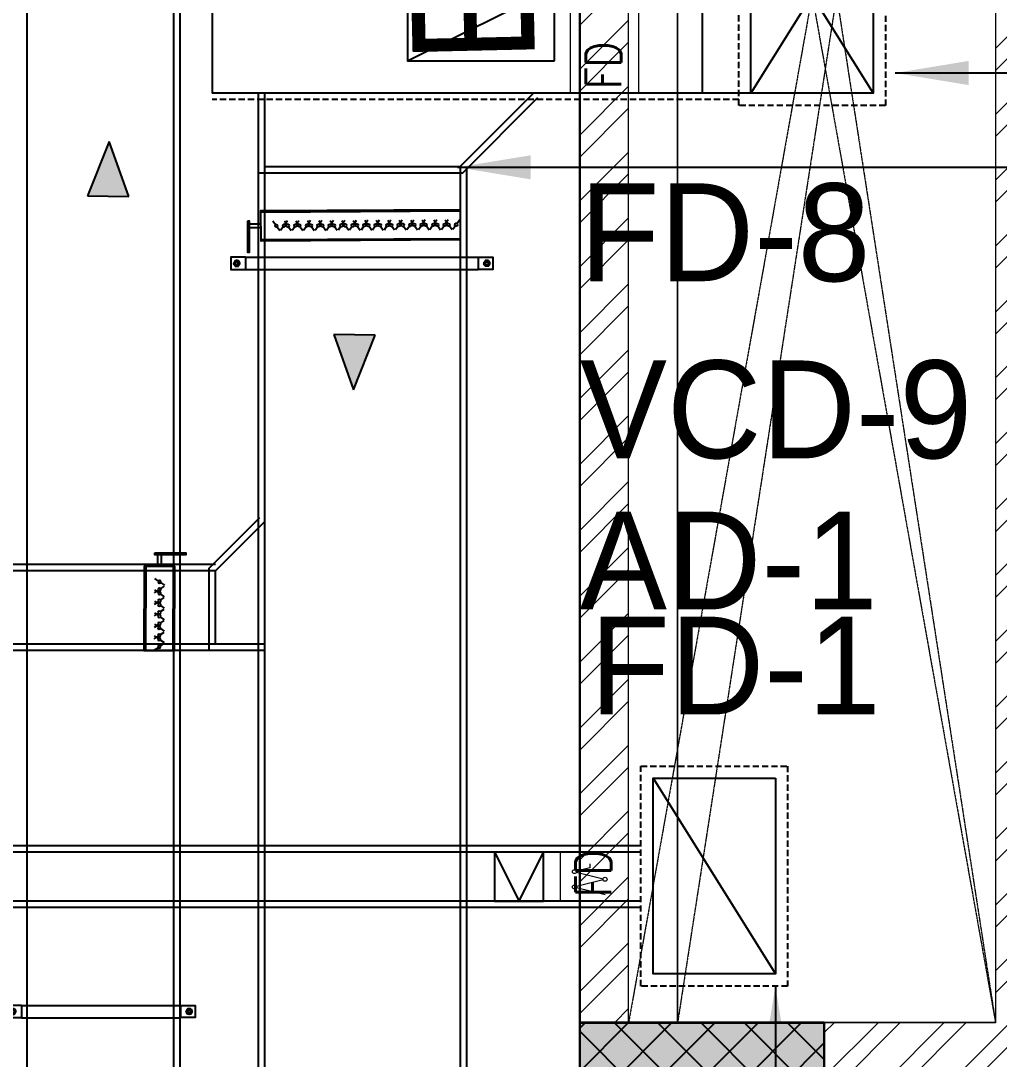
# Model space of a CAD drawing. Header units: millimetres. Extents: x -9226 to 166212, y -13 to 97274.
# Drawn here: x 38507 to 40508, y 29005 to 31128 of the extents above; entities that cross this region are included whole.
import ezdxf
from ezdxf.enums import TextEntityAlignment as Align

# ---------------------------------------------------------------- set-up
doc = ezdxf.new("R2010")
doc.units = ezdxf.units.MM
for name, pattern in [('01-AT-PLA Floor Plans$0$DASHED', [19.05, 12.7, -6.35]), ('23491-XR-AR-2ND FLOOR PLAN$0$HIDDEN', [9.525, 6.35, -3.175]), ('HIDDEN', [9.525, 6.35, -3.175])]:
    doc.linetypes.add(name, pattern=pattern)
doc.layers.get('0').update_dxf_attribs({"color": 8})
for name, color, linetype in [('-EAD', 30, 'Continuous'), ('05 - 2ND - 3RD COLUMNS LAYOUT$0$23491-A-XR-GROUND TO PODIUM 3-COL$0$COLUMN', 8, 'Continuous'), ('05 - 2ND - 3RD COLUMNS LAYOUT$0$23491-A-XR-GROUND TO PODIUM 3-COL$0$HATCH', 8, 'Continuous'), ('1.INS', 8, 'Continuous'), ('1.STR', 8, 'Continuous'), ('1.support 2', 7, 'Continuous'), ('23491-GN-XR-PLOT LIMIT$0$ARCADE', 8, 'Continuous'), ('23491-GN-XR-PLOT LIMIT$0$RETAIL', 8, 'Continuous'), ('cloud', 15, 'Continuous'), ('EAD', 30, 'Continuous'), ('ETA-AC-SUPPORT', 25, 'Continuous'), ('FAD', 3, 'Continuous'), ('GED', 6, 'Continuous'), ('IZ-AC-VCD', 4, 'Continuous'), ('LETER LINE', 7, 'Continuous'), ('VCD SHE', 7, 'Continuous')]:
    doc.layers.add(name, color=color, linetype=linetype)
for name, color, linetype, lineweight in [('1.XREF', 8, 'Continuous', 9), ('23491-XR-AR-2ND FLOOR PLAN$0$23491-XR-AR-2ND FLOOR PLAN$0$23491-XR-AR-TYP-FLOOR$0$A-WALL-PATT', 8, 'Continuous', 5), ('23491-XR-AR-2ND FLOOR PLAN$0$A-FLOR-OVHD', 8, '23491-XR-AR-2ND FLOOR PLAN$0$HIDDEN', 15), ('23491-XR-AR-2ND FLOOR PLAN$0$A-WALL', 8, 'Continuous', 30), ('23491-XR-AR-2ND FLOOR PLAN$0$A-WALL-CAVI', 8, 'Continuous', 15), ('A-ANNO-DIMS', 8, 'Continuous', 9), ('A-FLOR-OVHD', 15, 'HIDDEN', 15), ('A-WALL-CAVI', 15, 'Continuous', 15), ('HVAC-VOL-SPD-S01-M-01-0400 R-01$0$HVAC-VOL-SPD-S01-M-01-0400 R-01$0$000-VL-M-FD', 20, 'Continuous', 20), ('MH BEAM', 15, 'Continuous', 0), ('MH DIM', 15, 'Continuous', 0), ('MH TEXT2', 7, 'Continuous', 0)]:
    doc.layers.add(name, color=color, linetype=linetype, lineweight=lineweight)
doc.styles.add('HVAC-VOL-SPD-S01-M-01-0400 R-01$0$HVAC-VOL-SPD-S01-M-01-0400 R-01$0$ROMANS', font='romans.shx', dxfattribs={"width": 0.75})
doc.styles.add('NOUSHAD', font='swissc.ttf')
doc.styles.add('ROMANS', font='isocp.shx', dxfattribs={"width": 0.8})
doc.styles.add('SDC-TEXT-ARB', font='sdc-arb.shx', dxfattribs={"height": 0.5})
doc.styles.get("Standard").update_dxf_attribs({"font": 'romans.shx', "height": 200})
doc.dimstyles.new('ISO-25', dxfattribs={"dimtxt": 200, "dimasz": 150, "dimexe": 1.25, "dimexo": 0.625, "dimgap": 1, "dimtad": 1, "dimtoh": 1, "dimdec": 0, "dimrnd": 5, "dimtxsty": 'Standard', "dimcen": 2.5, "dimclrd": 256, "dimclre": 256, "dimclrt": 7, "dimadec": 0, "dimazin": 0, "dimtfac": 1, "dimtdec": 0, "dimtix": 1, "dimtmove": 2, "dimatfit": 3, "dimfxl": 1, "dimarcsym": 1})
doc.dimstyles.new('JSE', dxfattribs={"dimtxt": 50, "dimasz": 150, "dimexe": 0.18, "dimexo": 0.0625, "dimgap": 50, "dimtad": 0, "dimdec": 0, "dimrnd": 5, "dimzin": 0, "dimdsep": 46, "dimtxsty": 'ROMANS', "dimcen": 0.09, "dimclrd": 7, "dimclre": 7, "dimclrt": 7, "dimadec": 0, "dimazin": 0, "dimtfac": 1, "dimtdec": 0, "dimtofl": 0, "dimtmove": 0, "dimatfit": 3, "dimfxl": 1, "dimtolj": 1, "dimtzin": 0, "dimarcsym": 1})

# ---------------------------------------------------------------- blocks, each defined once
blk = doc.blocks.new('23491-GN-XR-PLOT LIMIT')
at = {"layer": '23491-GN-XR-PLOT LIMIT$0$ARCADE', "color": 8}
blk.add_lwpolyline([(48271.7, 23525.6, 0.000496), (5000, 16088.4), (5000, 11014.2, -0.000526), (50902.2, 18902.5), (55000, 23715.1), (55000, 82243.6), (50763.6, 86480), (9264.6, 86480), (5000, 82215.4), (5000, 81480), (48692.6, 81480), (50500, 80172.6), (50500, 25555.4)], format="xyb", close=True, dxfattribs=at)
at = {"layer": '23491-GN-XR-PLOT LIMIT$0$RETAIL', "color": 8}
blk.add_lwpolyline([(48271.7, 23525.6), (50500, 25555.4), (50500, 80172.6), (48692.6, 81480), (5000, 81480), (5000, 71480), (40000, 71480), (40000, 32256.2, 0.000401), (5000, 26236.7), (5000, 16088.4, -0.000496)], format="xyb", close=True, dxfattribs=at)
blk = doc.blocks.new('23491-XR-AR-2ND FLOOR PLAN')
at = {"layer": '23491-XR-AR-2ND FLOOR PLAN$0$23491-XR-AR-2ND FLOOR PLAN$0$23491-XR-AR-TYP-FLOOR$0$A-WALL-PATT'}
h = blk.add_hatch(dxfattribs=at)
h.set_pattern_fill('ANSI32', color=8, scale=10)
h.paths.add_polyline_path([(42059.9, 35180), (43600, 35180), (43600, 35080), (43129, 35080), (43129, 34080), (42529, 34080), (42529, 32580), (42429, 32580), (42429, 33330), (41550, 33330), (41450, 33280), (40500, 33280), (39750, 33280), (39750, 29080), (39650, 29080), (39650, 33430), (42428.9, 33429.7), (42428.9, 34180), (43029, 34180), (43029, 35079.9), (42059.9, 35079.9)])
h = blk.add_hatch(dxfattribs=at)
h.set_pattern_fill('ANSI32', color=8, scale=10)
h.set_pattern_definition([(45, (-457312.73, 563742.86), (-67.351921, 67.351921), []), (45, (-457267.83, 563742.86), (-67.351921, 67.351921), [])])
h.paths.add_polyline_path([(47000, 31080), (47000, 31280), (40650, 31280), (40650, 33280), (40500, 33280), (40500, 29080), (40650, 29080), (40650, 31080)])
h = blk.add_hatch(dxfattribs=at)
h.set_pattern_fill('ANSI32', color=8, scale=10)
h.paths.add_polyline_path([(42059.9, 27280), (43029, 27280.1), (43029, 28180), (42429, 28180), (42429, 28930), (40150, 28930), (40150, 29080), (40500, 29080), (41450, 29080), (41550, 29030), (42429, 29030), (42429, 29780), (42529, 29780), (42529, 28280), (43129, 28280), (43129, 27280), (43600, 27280), (43600, 27180), (42059.9, 27180)])
at = {"layer": '23491-XR-AR-2ND FLOOR PLAN$0$A-FLOR-OVHD', "color": 8, "ltscale": 0.1}
for p, q in [((40500, 33280), (39750, 29080)), ((39750, 33280), (40500, 29080))]:
    blk.add_line(p, q, dxfattribs=at)
at = {"layer": '23491-XR-AR-2ND FLOOR PLAN$0$A-WALL', "color": 8}
blk.add_lwpolyline([(39850, 27080), (39850, 27080), (39650, 27080), (39650, 35280), (39850, 35280), (39850, 33430)], dxfattribs=at)
at = {"layer": '23491-XR-AR-2ND FLOOR PLAN$0$A-WALL-CAVI', "color": 8}
blk.add_lwpolyline([(40500, 29080), (39750, 29080), (39750, 33280), (40500, 33280)], close=True, dxfattribs=at)
blk.add_blockref('23491-GN-XR-PLOT LIMIT', (0, 0), dxfattribs=at)
blk = doc.blocks.new('05 - 2ND - 3RD COLUMNS LAYOUT')
at = {"layer": '05 - 2ND - 3RD COLUMNS LAYOUT$0$23491-A-XR-GROUND TO PODIUM 3-COL$0$HATCH'}
h = blk.add_hatch(color=256, dxfattribs=at)
h.dxf.hatch_style = 1
h.paths.add_polyline_path([(39649.9, 27079.8), (40149.9, 27079.8), (40149.9, 29079.8), (39649.9, 29079.8)])
at = {"layer": '05 - 2ND - 3RD COLUMNS LAYOUT$0$23491-A-XR-GROUND TO PODIUM 3-COL$0$COLUMN', "lineweight": 30, "elevation": 0}
blk.add_lwpolyline([(39649.9, 27079.8), (40149.9, 27079.8), (40149.9, 29079.8), (39649.9, 29079.8)], close=True, dxfattribs=at)
blk = doc.blocks.new('XREF')
at = {"layer": 'A-ANNO-DIMS', "color": 8}
blk.add_blockref('23491-XR-AR-2ND FLOOR PLAN', (0, 0), dxfattribs=at)
at = {"layer": 'A-ANNO-DIMS'}
blk.add_blockref('05 - 2ND - 3RD COLUMNS LAYOUT', (0, 0), dxfattribs=at)
blk = doc.blocks.new('I LOVE U05 - 2ND - 3RD COLUMNS LAYOUT$0$1-3 WALLS')
at = {"layer": '05 - 2ND - 3RD COLUMNS LAYOUT$0$23491-A-XR-GROUND TO PODIUM 3-COL$0$HATCH'}
h = blk.add_hatch(dxfattribs=at)
h.set_pattern_fill('ANSI37', color=15, scale=500)
h.set_pattern_definition([(45, (68770.89, -108687.805), (-44.194174, 44.194174), []), (135, (68770.89, -108687.805), (-44.194174, -44.194174), [])])
h.paths.add_polyline_path([(41256, 28173.4), (41756, 28173.4), (41756, 30173.4), (41256, 30173.4)])
at = {"layer": '05 - 2ND - 3RD COLUMNS LAYOUT$0$23491-A-XR-GROUND TO PODIUM 3-COL$0$COLUMN', "color": 15, "lineweight": 30, "elevation": 0}
blk.add_lwpolyline([(41256, 28173.4), (41756, 28173.4), (41756, 30173.4), (41256, 30173.4)], close=True, dxfattribs=at)
blk = doc.blocks.new('I LOVE U05 - 2ND - 3RD COLUMNS LAYOUT')
at = {"color": 15}
blk.add_blockref('I LOVE U05 - 2ND - 3RD COLUMNS LAYOUT$0$1-3 WALLS', (0, 0), dxfattribs=at)
blk = doc.blocks.new('I LOVE UA$C815f66f9')
at = {"layer": 'A-FLOR-OVHD', "ltscale": 0.1}
for p, q in [((40500, 33280), (39850, 29080)), ((39850, 33280), (40500, 29080))]:
    blk.add_line(p, q, dxfattribs=at)
at = {"layer": 'A-WALL-CAVI'}
blk.add_lwpolyline([(40500, 29080), (39850, 29080), (39850, 33280), (40500, 33280)], close=True, dxfattribs=at)
blk = doc.blocks.new('I LOVE USTR')
at = {"layer": 'MH BEAM', "ltscale": 5, "elevation": 0.1}
blk.add_lwpolyline([(39650, 33430), (39850, 33430), (39850, 29080), (39650, 29080)], close=True, dxfattribs=at)
at = {"layer": 'MH DIM', "color": 15}
blk.add_blockref('I LOVE U05 - 2ND - 3RD COLUMNS LAYOUT', (-1606, -1093.4, 0), dxfattribs=at)
at = {"layer": 'MH DIM', "color": 7}
blk.add_blockref('I LOVE UA$C815f66f9', (0, 0), dxfattribs=at)
at = {"layer": 'MH TEXT2', "style": 'NOUSHAD'}
blk.add_text('B1', height=250, rotation=91.2903, dxfattribs=at).set_placement((39558.7, 31046.6))
blk = doc.blocks.new('A$C32d94600')
at = {"layer": 'cloud', "color": 15}
blk.add_blockref('I LOVE USTR', (-5100, -86375.9, 0), dxfattribs=at)
blk = doc.blocks.new('*U249')
at = {"layer": 'IZ-AC-VCD', "color": 5, "extrusion": (0, 0, -1)}
for p, q in [((41.5, 417.5), (41.5, 366.7)), ((58.5, 366.7), (58.5, 417.5))]:
    blk.add_line(p, q, dxfattribs=at)
at = {"layer": 'IZ-AC-VCD', "color": 5}
for p, q in [((-10, 366.7), (-10, 0)), ((110, 366.7), (110, 0))]:
    blk.add_line(p, q, dxfattribs=at)
for points in [[(29.2, 425.9), (165.1, 425.9), (165.1, 417.5), (29.2, 417.5)], [(-16.7, 0), (116.7, 0), (116.7, 366.7), (-16.7, 366.7)]]:
    blk.add_lwpolyline(points, close=True, dxfattribs=at)
at = {"layer": 'IZ-AC-VCD', "color": 7, "extrusion": (0, 0, -1)}
for points in [[(-28.6, 314.9), (-45.1, 303.4)], [(-54.9, 296.6), (-71.4, 285.1)], [(-54.9, 270.1), (-71.4, 281.5)], [(-28.6, 264.9), (-45.1, 253.4)], [(-28.6, 251.8), (-45.1, 263.2)], [(-54.9, 246.6), (-71.4, 235.1)], [(-54.9, 220.1), (-71.4, 231.5)], [(-28.6, 214.9), (-45.1, 203.4)], [(-28.6, 201.8), (-45.1, 213.2)], [(-54.9, 196.6), (-71.4, 185.1)], [(-54.9, 170.1), (-71.4, 181.5)], [(-28.6, 164.9), (-45.1, 153.4)], [(-28.6, 151.8), (-45.1, 163.2)], [(-54.9, 146.6), (-71.4, 135.1)], [(-28.6, 114.9), (-45.1, 103.4)], [(-28.6, 101.8), (-45.1, 113.2)], [(-54.9, 120.1), (-71.4, 131.5)], [(-54.9, 96.6), (-71.4, 85.1)], [(-28.6, 64.9), (-45.1, 53.4)], [(-28.6, 51.8), (-45.1, 63.2)], [(-54.9, 70.1), (-71.4, 81.5)], [(-54.9, 46.6), (-71.4, 35.1)], [(-28.6, 1.8), (-45.1, 13.2)], [(-54.9, 20.1), (-71.4, 31.5)]]:
    blk.add_lwpolyline(points, dxfattribs=at)
for centre in [(-50, 300), (-50, 266.7), (-50, 250), (-50, 216.7), (-50, 200), (-50, 166.7), (-50, 150), (-50, 116.7), (-50, 100), (-50, 66.7), (-50, 50), (-50, 16.7)]:
    blk.add_circle(centre, 6, dxfattribs=at)
blk = doc.blocks.new('*U255')
at = {"layer": 'IZ-AC-VCD', "color": 5, "extrusion": (0, 0, -1)}
for p, q in [((41.5, 917.5), (41.5, 866.7)), ((58.5, 866.7), (58.5, 917.5))]:
    blk.add_line(p, q, dxfattribs=at)
at = {"layer": 'IZ-AC-VCD', "color": 5}
for p, q in [((-10, 866.7), (-10, 0)), ((110, 866.7), (110, 0))]:
    blk.add_line(p, q, dxfattribs=at)
for points in [[(29.2, 925.9), (165.1, 925.9), (165.1, 917.5), (29.2, 917.5)], [(-16.7, 0), (116.7, 0), (116.7, 866.7), (-16.7, 866.7)]]:
    blk.add_lwpolyline(points, close=True, dxfattribs=at)
at = {"layer": 'IZ-AC-VCD', "color": 7, "extrusion": (0, 0, -1)}
for points in [[(-28.6, 814.9), (-45.1, 803.4)], [(-54.9, 796.6), (-71.4, 785.1)], [(-54.9, 770.1), (-71.4, 781.5)], [(-28.6, 764.9), (-45.1, 753.4)], [(-28.6, 751.8), (-45.1, 763.2)], [(-54.9, 746.6), (-71.4, 735.1)], [(-54.9, 720.1), (-71.4, 731.5)], [(-28.6, 714.9), (-45.1, 703.4)], [(-28.6, 701.8), (-45.1, 713.2)], [(-54.9, 696.6), (-71.4, 685.1)], [(-54.9, 670.1), (-71.4, 681.5)], [(-28.6, 664.9), (-45.1, 653.4)], [(-28.6, 651.8), (-45.1, 663.2)], [(-54.9, 646.6), (-71.4, 635.1)], [(-28.6, 614.9), (-45.1, 603.4)], [(-28.6, 601.8), (-45.1, 613.2)], [(-54.9, 620.1), (-71.4, 631.5)], [(-54.9, 596.6), (-71.4, 585.1)], [(-28.6, 564.9), (-45.1, 553.4)], [(-28.6, 551.8), (-45.1, 563.2)], [(-54.9, 570.1), (-71.4, 581.5)], [(-54.9, 546.6), (-71.4, 535.1)], [(-28.6, 514.9), (-45.1, 503.4)], [(-28.6, 501.8), (-45.1, 513.2)], [(-54.9, 520.1), (-71.4, 531.5)], [(-28.6, 464.9), (-45.1, 453.4)], [(-28.6, 451.8), (-45.1, 463.2)], [(-54.9, 496.6), (-71.4, 485.1)], [(-54.9, 470.1), (-71.4, 481.5)], [(-28.6, 414.9), (-45.1, 403.4)], [(-28.6, 401.8), (-45.1, 413.2)], [(-54.9, 446.6), (-71.4, 435.1)], [(-54.9, 420.1), (-71.4, 431.5)], [(-28.6, 364.9), (-45.1, 353.4)], [(-28.6, 351.8), (-45.1, 363.2)], [(-54.9, 396.6), (-71.4, 385.1)], [(-54.9, 370.1), (-71.4, 381.5)], [(-54.9, 346.6), (-71.4, 335.1)], [(-54.9, 320.1), (-71.4, 331.5)], [(-28.6, 314.9), (-45.1, 303.4)], [(-28.6, 301.8), (-45.1, 313.2)], [(-54.9, 296.6), (-71.4, 285.1)], [(-54.9, 270.1), (-71.4, 281.5)], [(-28.6, 264.9), (-45.1, 253.4)], [(-28.6, 251.8), (-45.1, 263.2)], [(-54.9, 246.6), (-71.4, 235.1)], [(-54.9, 220.1), (-71.4, 231.5)], [(-28.6, 214.9), (-45.1, 203.4)], [(-28.6, 201.8), (-45.1, 213.2)], [(-54.9, 196.6), (-71.4, 185.1)], [(-54.9, 170.1), (-71.4, 181.5)], [(-28.6, 164.9), (-45.1, 153.4)], [(-28.6, 151.8), (-45.1, 163.2)], [(-54.9, 146.6), (-71.4, 135.1)], [(-28.6, 114.9), (-45.1, 103.4)], [(-28.6, 101.8), (-45.1, 113.2)], [(-54.9, 120.1), (-71.4, 131.5)], [(-54.9, 96.6), (-71.4, 85.1)], [(-28.6, 64.9), (-45.1, 53.4)], [(-28.6, 51.8), (-45.1, 63.2)], [(-54.9, 70.1), (-71.4, 81.5)], [(-54.9, 46.6), (-71.4, 35.1)], [(-28.6, 1.8), (-45.1, 13.2)], [(-54.9, 20.1), (-71.4, 31.5)]]:
    blk.add_lwpolyline(points, dxfattribs=at)
for centre in [(-50, 800), (-50, 766.7), (-50, 750), (-50, 716.7), (-50, 700), (-50, 666.7), (-50, 650), (-50, 616.7), (-50, 600), (-50, 566.7), (-50, 550), (-50, 516.7), (-50, 500), (-50, 466.7), (-50, 450), (-50, 416.7), (-50, 400), (-50, 366.7), (-50, 350), (-50, 316.7), (-50, 300), (-50, 266.7), (-50, 250), (-50, 216.7), (-50, 200), (-50, 166.7), (-50, 150), (-50, 116.7), (-50, 100), (-50, 66.7), (-50, 50), (-50, 16.7)]:
    blk.add_circle(centre, 6, dxfattribs=at)
blk = doc.blocks.new('*U265')
at = {"layer": 'HVAC-VOL-SPD-S01-M-01-0400 R-01$0$HVAC-VOL-SPD-S01-M-01-0400 R-01$0$000-VL-M-FD'}
for p, q in [((228, 106.6), (213.4, 48.1)), ((243.7, 52.1), (230.1, 106.6)), ((259.3, 106.6), (245.7, 52.1)), ((268.2, 79.4), (261.3, 106.6)), ((276, 79.4), (268.2, 79.4))]:
    blk.add_line(p, q, dxfattribs=at)
blk.add_lwpolyline([(-100, 140), (-100, 0), (300, 0), (300, 140)], close=True, dxfattribs=at)
for centre in [(229, 110.7), (260.3, 110.7), (244.7, 48.1)]:
    blk.add_circle(centre, 4.17, dxfattribs=at)
at = {"layer": 'HVAC-VOL-SPD-S01-M-01-0400 R-01$0$HVAC-VOL-SPD-S01-M-01-0400 R-01$0$000-VL-M-FD', "style": 'HVAC-VOL-SPD-S01-M-01-0400 R-01$0$HVAC-VOL-SPD-S01-M-01-0400 R-01$0$ROMANS', "width": 0.8}
blk.add_text('FD', height=72.53, rotation=360, dxfattribs=at).set_placement((-91.9, 72.2), align=Align.MIDDLE_LEFT)
blk = doc.blocks.new('*U266')
at = {"layer": 'HVAC-VOL-SPD-S01-M-01-0400 R-01$0$HVAC-VOL-SPD-S01-M-01-0400 R-01$0$000-VL-M-FD'}
for p, q in [((228, 106.6), (213.4, 48.1)), ((243.7, 52.1), (230.1, 106.6)), ((259.3, 106.6), (245.7, 52.1)), ((268.2, 79.4), (261.3, 106.6)), ((276, 79.4), (268.2, 79.4))]:
    blk.add_line(p, q, dxfattribs=at)
blk.add_lwpolyline([(200, 140), (200, 0), (300, 0), (300, 140)], close=True, dxfattribs=at)
for centre in [(229, 110.7), (260.3, 110.7), (244.7, 48.1)]:
    blk.add_circle(centre, 4.17, dxfattribs=at)
at = {"layer": 'HVAC-VOL-SPD-S01-M-01-0400 R-01$0$HVAC-VOL-SPD-S01-M-01-0400 R-01$0$000-VL-M-FD', "style": 'HVAC-VOL-SPD-S01-M-01-0400 R-01$0$HVAC-VOL-SPD-S01-M-01-0400 R-01$0$ROMANS', "width": 0.8}
blk.add_text('FD', height=72.53, rotation=360, dxfattribs=at).set_placement((208.1, 72.2), align=Align.MIDDLE_LEFT)
blk = doc.blocks.new('HVAC-VOL-SPD-S01-M-01-0400 R-01$0$HVAC-VOL-SPD-S01-M-01-0400 R-01$0$A$C2F9C6816')
blk.add_hatch(color=256).paths.add_polyline_path([(-198.8, -78.6), (-398.8, -153.6), (-198.8, -228.6)])
for p, q in [((-198.8, -78.6), (-398.8, -153.6)), ((-198.8, -228.6), (-198.8, -78.6)), ((-398.8, -153.6), (-198.8, -228.6))]:
    blk.add_line(p, q)
blk = doc.blocks.new('t')
at = {"layer": 'ETA-AC-SUPPORT', "color": 7, "linetype": 'HIDDEN', "ltscale": 0.3, "extrusion": (2.40653e-07, 5.25136e-08, 1)}
for p, q in [((4429.3, -9484.4, 0), (4379.3, -9484.4, 0)), ((4392.9, -9513, 0), (4404.3, -9506.4, 0)), ((4392.9, -9526.2, 0), (4392.9, -9513, 0)), ((4392.9, -9526.2, 0), (4404.3, -9532.9, 0)), ((4415.8, -9513, 0), (4404.3, -9506.4, 0)), ((4415.8, -9526.2, 0), (4404.3, -9532.9, 0)), ((4415.8, -9526.2, 0), (4415.8, -9513, 0))]:
    blk.add_line(p, q, dxfattribs=at)
at = {"layer": 'ETA-AC-SUPPORT', "color": 7, "linetype": 'Continuous', "ltscale": 0.3, "extrusion": (2.40653e-07, 5.25136e-08, 1), "elevation": 0}
blk.add_lwpolyline([(4429.3, -9484.4), (4429.3, -9543.9), (4379.3, -9543.9), (4379.3, -9484.4)], dxfattribs=at)
at = {"layer": 'ETA-AC-SUPPORT', "color": 7, "linetype": 'HIDDEN', "ltscale": 0.3, "extrusion": (2.40653e-07, 5.25136e-08, 1)}
for radius in [11.5, 6]:
    blk.add_circle((4404.3, -9519.6, 0), radius, dxfattribs=at)
blk = doc.blocks.new('*U559')
at = {"layer": 'ETA-AC-SUPPORT', "color": 7, "linetype": 'Continuous', "ltscale": 0.3, "extrusion": (2.40653e-07, 5.25136e-08, 1)}
for p, q in [((4404.3, -9039, 0), (4404.3, -9514.1, 0)), ((4429.3, -9039, 0), (4429.3, -9514.1, 0))]:
    blk.add_line(p, q, dxfattribs=at)
at = {"color": 7, "linetype": 'Continuous', "xscale": -0.5, "yscale": 0.5, "zscale": 0.5, "rotation": 180}
blk.add_blockref('t', (2214.7, -13781.2, 0), dxfattribs=at)
at = {"color": 7, "linetype": 'Continuous', "xscale": 0.5, "yscale": 0.5, "zscale": 0.5}
blk.add_blockref('t', (2214.7, -4771.9, 0), dxfattribs=at)
blk = doc.blocks.new('*U555')
at = {"layer": 'ETA-AC-SUPPORT', "color": 7, "linetype": 'Continuous', "ltscale": 0.3, "extrusion": (2.40653e-07, 5.25136e-08, 1)}
for p, q in [((4404.3, -9189.6, 0), (4404.3, -9514.1, 0)), ((4429.3, -9189.6, 0), (4429.3, -9514.1, 0))]:
    blk.add_line(p, q, dxfattribs=at)
at = {"color": 7, "linetype": 'Continuous', "xscale": -0.5, "yscale": 0.5, "zscale": 0.5, "rotation": 180}
blk.add_blockref('t', (2214.7, -13931.8, 0), dxfattribs=at)
at = {"color": 7, "linetype": 'Continuous', "xscale": 0.5, "yscale": 0.5, "zscale": 0.5}
blk.add_blockref('t', (2214.7, -4771.9, 0), dxfattribs=at)
blk = doc.blocks.new('SWGFE')
at = {"layer": 'VCD SHE'}
blk.add_lwpolyline([(39462.2, 29365.2), (39562.2, 29365.2), (39562.2, 29465.2), (39462.2, 29465.2)], close=True, dxfattribs=at)
blk.add_lwpolyline([(39462.2, 29465.2), (39512.2, 29365.2), (39562.2, 29465.2)], dxfattribs=at)
blk = doc.blocks.new('AD-01')
at = {"layer": 'VCD SHE'}
blk.add_lwpolyline([(62669, 57326.1), (62819, 57326.1), (62819, 57476.1), (62669, 57476.1)], close=True, dxfattribs=at)
blk.add_lwpolyline([(62669, 57476.1), (62744, 57326.1), (62819, 57476.1)], dxfattribs=at)

msp = doc.modelspace()

# ---------------------------------------------------------------- block references
at = {"layer": '1.STR'}
msp.add_blockref('A$C32d94600', (5100, 86375.3), dxfattribs=at)

# ---------------------------------------------------------------- next in the draw order: block references
at = {"layer": '1.XREF'}
msp.add_blockref('XREF', (0, 0), dxfattribs=at)

# ---------------------------------------------------------------- next in the draw order: linework, layer by layer
at = {"layer": '1.INS', "elevation": 0}
for points in [[(38832.7, 32296.1), (38832.7, 23912.2)], [(38992.4, 30980), (38992.4, 30817), (39410.8, 30817), (39564.6, 30970.8)], [(38992.4, 30980), (38992.4, 26373.4)], [(39418.4, 30830), (39418.4, 26373.4)], [(39005.4, 29840.4), (38892.4, 29840.4), (38892.4, 30008.8), (38996.2, 30112.6)], [(38905.4, 30016.4), (38069.9, 30016.4)], [(38905.4, 29840.4), (38069.9, 29840.4)], [(39775, 29441.2), (29750.7, 29441.2)], [(39775, 29315.2), (29750.7, 29315.2)]]:
    msp.add_lwpolyline(points, dxfattribs=at)
at = {"layer": '1.INS', "linetype": '01-AT-PLA Floor Plans$0$DASHED', "elevation": 0}
for points in [[(39975, 31405), (40275, 31405), (40275, 30955), (39975, 30955)], [(40075, 29604.4), (40075, 29154.4), (39775, 29154.4), (39775, 29604.4)]]:
    msp.add_lwpolyline(points, close=True, dxfattribs=at)
msp.add_lwpolyline([(39975, 30967), (38899, 30967)], dxfattribs=at)
at = {"layer": 'EAD', "elevation": 0}
for points in [[(38519.7, 32301.5), (38519.7, 26124)], [(38819.7, 32301.5), (38819.7, 23912.2)]]:
    msp.add_lwpolyline(points, dxfattribs=at)
at = {"layer": 'FAD', "linetype": 'Continuous', "elevation": 0}
for points in [[(38899, 31380), (38899, 30980)], [(39900, 31380), (39900, 30980)], [(40000, 31380), (40250, 31380), (40250, 30980), (40000, 30980), (40000, 31380)], [(40250, 31380), (40000, 30980)], [(40000, 31380), (40250, 30980)], [(40000, 30980), (38899, 30980)]]:
    msp.add_lwpolyline(points, dxfattribs=at)
at = {"layer": 'FAD', "elevation": 0}
for points in [[(39005.4, 30980), (39005.4, 26373.4)], [(39005.4, 30980), (39005.4, 30830), (39405.4, 30830), (39555.4, 30980)], [(39405.4, 30830), (39405.4, 26373.4)], [(39005.4, 29853.4), (38905.4, 29853.4), (38905.4, 30003.4), (39005.4, 30103.4)], [(38905.4, 30003.4), (38069.9, 30003.4)], [(38905.4, 29853.4), (38069.9, 29853.4)]]:
    msp.add_lwpolyline(points, dxfattribs=at)
at = {"layer": 'GED', "elevation": 0}
msp.add_lwpolyline([(40050, 29579.4), (40050, 29179.4), (39800, 29179.4), (39800, 29579.4)], close=True, dxfattribs=at)
for points in [[(39800, 29579.4), (40050, 29179.4)], [(39775, 29428.2), (29750.7, 29428.2)], [(39775, 29328.2), (29750.7, 29328.2)]]:
    msp.add_lwpolyline(points, dxfattribs=at)

# ---------------------------------------------------------------- next in the draw order: block references
at = {"layer": '-EAD', "extrusion": (6.16134e-06, 3.46539e-05, 1), "xscale": 0.5613210269334026, "yscale": 0.5613210269334026, "zscale": 0.5613210269334026, "rotation": 269.1074912539804}
msp.add_blockref('HVAC-VOL-SPD-S01-M-01-0400 R-01$0$HVAC-VOL-SPD-S01-M-01-0400 R-01$0$A$C2F9C6816', (38483.2, 29039.9, 46640459.3), dxfattribs=at)
at = {"layer": '1.support 2', "linetype": 'ByBlock', "extrusion": (-3.5195e-05, -4.02055e-07, 1), "xscale": 1.001591528757322, "yscale": 1.001591528757322, "zscale": 1.001591528757322, "rotation": 89.99999999918921}
for name, p in [('*U559', (29913.3, 26208, -1.3)), ('*U555', (29304.8, 24678.6, -1.4))]:
    msp.add_blockref(name, p, dxfattribs=at)
at = {"layer": 'FAD', "color": 3, "extrusion": (-6.16134e-06, -3.46539e-05, 1), "xscale": 0.5613210269334026, "yscale": 0.5613210269334026, "zscale": 0.5613210269334026, "rotation": 89.10749125398034}
msp.add_blockref('HVAC-VOL-SPD-S01-M-01-0400 R-01$0$HVAC-VOL-SPD-S01-M-01-0400 R-01$0$A$C2F9C6816', (39105, 30598.9, -1.3), dxfattribs=at)
at = {"layer": 'IZ-AC-VCD', "extrusion": (-1.73953e-07, -0.000551811, 1), "xscale": -0.4695684231146223, "yscale": 0.4695684231146222, "zscale": 0.469568423114619, "rotation": 90.32724824288654}
msp.add_blockref('*U255', (39405.4, 30734.5, -16.3), dxfattribs=at)
at = {"layer": 'IZ-AC-VCD', "extrusion": (3.51563e-05, 5.51756e-06, 1), "xscale": 0.4695684231146248, "yscale": 0.4695684231146248, "zscale": 0.4695684231146248, "rotation": 359.7819703971967}
msp.add_blockref('*U249', (38766.9, 29840.2, -0.1), dxfattribs=at)
at = {"layer": 'LETER LINE', "rotation": 90.00005074679684}
for name, p in [('*U265', (39770.7, 31080, 0)), ('*U266', (39750, 29128.2, 0))]:
    msp.add_blockref(name, p, dxfattribs=at)
at = {"layer": 'VCD SHE', "xscale": 1.999999999999996, "yscale": 1.999999999999996, "zscale": 1.999999999999996, "rotation": 90}
msp.add_blockref('AD-01', (154250.4, -94292.1, 1387142.1), dxfattribs=at)
at = {"layer": 'VCD SHE'}
msp.add_blockref('SWGFE', (13.8, -37, 0), dxfattribs=at)

# ---------------------------------------------------------------- next in the draw order: texts
at = {"layer": 'VCD SHE', "style": 'SDC-TEXT-ARB'}
for s, p in [('FD-8', (39650, 30595.5, -0.2)), ('VCD-9', (39650, 30233.5, 0)), ('AD-1', (39650, 29924.5)), ('FD-1', (39670.8, 29709.7, -0.2))]:
    msp.add_text(s, height=200, dxfattribs=at).set_placement(p)

# ---------------------------------------------------------------- next in the draw order: leaders
at = {"layer": '1.INS'}
msp.add_leader([(39400, 30828.3, 0), (48259.7, 30828.3, 0)], dimstyle='JSE', override={"dimgap": 50, "dimtad": 0}, dxfattribs=at)
at = {"layer": 'VCD SHE'}
for points in [[(40294.9, 31021.1, 0), (50500, 31021.1, 0)], [(40050, 29154.4, 0), (40050, 27803.1, 0), (36180.4, 27803.1, 0)]]:
    msp.add_leader(points, dimstyle='ISO-25', override={"dimgap": 1, "dimtad": 0}, dxfattribs=at)

doc.saveas('drawing.dxf')
